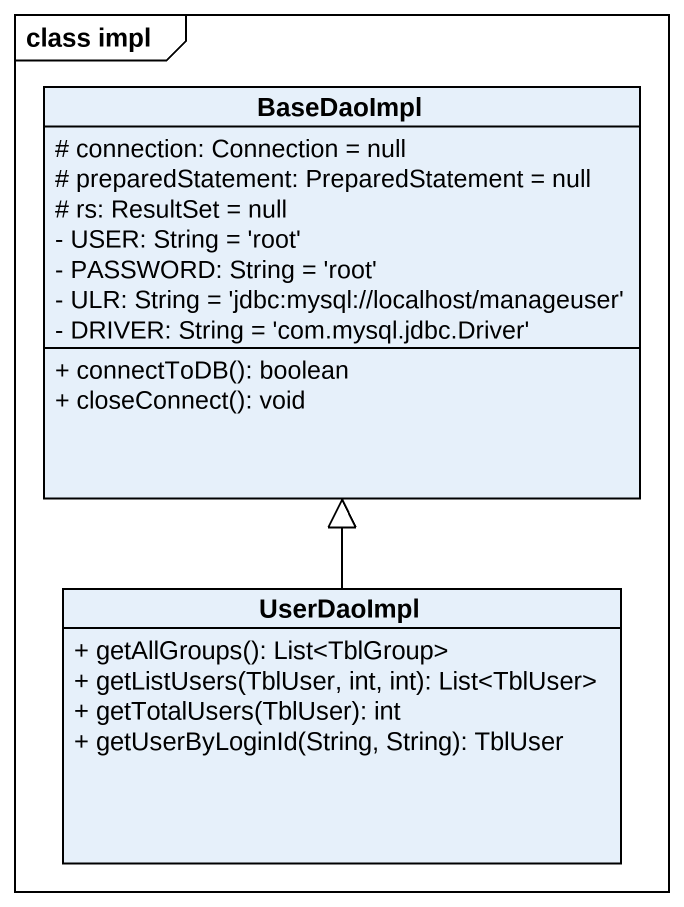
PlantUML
@startuml
mainframe class impl
hide circle
hide empty members
skinparam classAttributeIconSize 0
class BaseDaoImpl {
  # connection: Connection = null
  # preparedStatement: PreparedStatement = null
  # rs: ResultSet = null
  - USER: String = 'root'
  - PASSWORD: String = 'root'
  - ULR: String = 'jdbc:mysql://localhost/manageuser'
  - DRIVER: String = 'com.mysql.jdbc.Driver'
  + connectToDB(): boolean
  + closeConnect(): void
}
class UserDaoImpl {
  + getAllGroups(): List<TblGroup>
  + getListUsers(TblUser, int, int): List<TblUser>
  + getTotalUsers(TblUser): int
  + getUserByLoginId(String, String): TblUser
}
UserDaoImpl -up-|> BaseDaoImpl
@enduml
